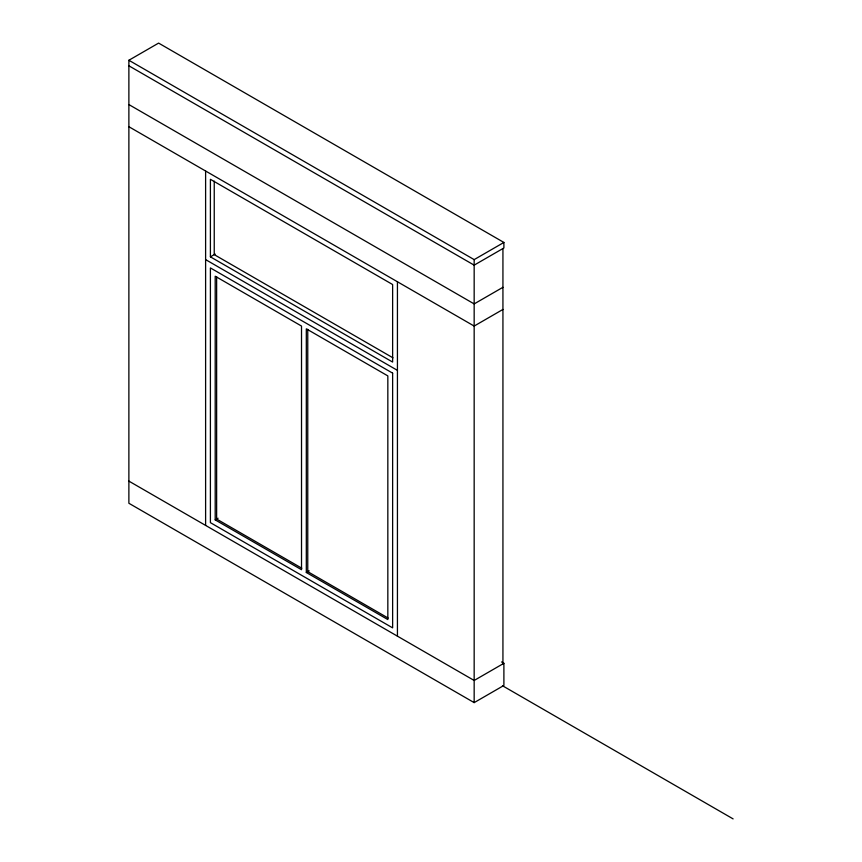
<?xml version="1.0" encoding="UTF-8"?>
<svg xmlns="http://www.w3.org/2000/svg" width="862" height="862" viewBox="0 0 862 862"><rect width="100%" height="100%" fill="white"/><g stroke="black" fill="none" stroke-linecap="round" stroke-linejoin="round"><path stroke-width="1.29" d="M501.565 661.951L503.893 663.298L503.893 685.452L474.165 702.616L128.88 503.268L128.88 60.265L158.608 43.1L503.893 242.448L503.893 247.987L474.165 265.151L128.88 65.803M210.403 256.844L392.63 362.062L392.63 284.535L210.403 179.318L210.403 256.844L215.198 254.075M128.88 60.265L474.165 259.613L503.893 242.448M502.934 287.305L474.165 303.909L128.88 104.571M502.934 309.447L474.165 326.062L128.88 126.714M215.198 519.883L301.517 569.717L301.517 326.062L215.198 276.228L215.198 519.883L218.075 518.213M306.312 572.487L387.835 619.552L387.835 375.897L306.312 328.831L306.312 572.487L309.189 570.827M503.893 663.298L474.165 680.463L128.88 481.115M392.986 357.838L214.239 254.635L214.239 181.117M205.609 259.613L397.436 370.369M301.808 568.22L216.631 519.043L216.631 276.745M388.115 618.054L307.756 571.657L307.756 329.349M502.471 685.732L733.12 818.9M502.934 248.536L502.934 663.848M474.165 259.613L474.165 702.616M397.436 281.766L397.436 636.167M205.609 171.021L205.609 525.421M392.63 373.138L210.403 267.92L210.403 522.652L392.63 627.859L392.63 373.138"/></g></svg>
